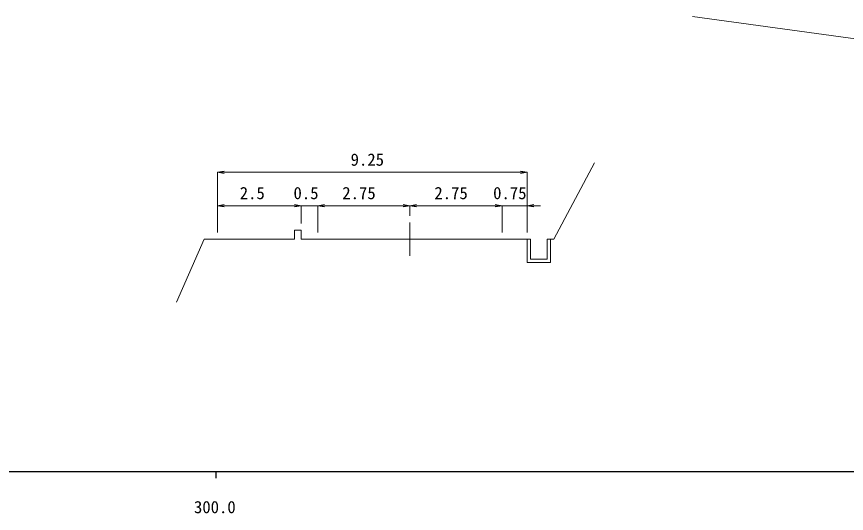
# Model space of a CAD drawing. Units: millimetres on the paper, enlarged 1000 times, with parts at other scales. Extents: x 40000 to 680000, y 20000 to 380000.
# Drawn here: x 338241 to 462156, y 198715 to 272928 of the extents above; entities that cross this region are included whole.
import ezdxf
from ezdxf.enums import TextEntityAlignment as Align

# ---------------------------------------------------------------- set-up
doc = ezdxf.new("R2010")
doc.units = ezdxf.units.MM
doc.header["$LTSCALE"] = 1000
doc.linetypes.add('CHAIN', pattern=[18.5, 12, -1.5, 3.5, -1.5])
for name, color, linetype, lineweight in [('M-BGD', 7, 'Continuous', 13), ('M-BMK', 2, 'CHAIN', 13), ('M-STR-HTXT', 7, 'Continuous', 13), ('M-TTL-BAND', 7, 'Continuous', 25)]:
    doc.layers.add(name, color=color, linetype=linetype, lineweight=lineweight)
doc.styles.add('ＭＳ ゴシック', font='')
doc.styles.get('ＭＳ ゴシック').set_extended_font_data('MS Gothic')

# ---------------------------------------------------------------- blocks, each defined once
blk = doc.blocks.new('open_arrow')
at = {"color": 0, "linetype": 'Continuous', "lineweight": -2}
blk.add_lwpolyline([(7.5, 1.25), (0, 0), (7.5, -1.25)], dxfattribs=at)

msp = doc.modelspace()

# ---------------------------------------------------------------- linework, layer by layer
at = {"layer": 'M-BGD'}
for points in [[(417477, 239679), (418477, 239679), (424544, 251087)], [(362105, 230265), (366227, 239679), (379727, 239679), (379727, 241029), (380727, 241029), (380727, 239679), (414977, 239679)], [(414477, 239679), (414477, 236179), (417977, 236179), (417977, 239679)], [(414977, 239679), (414977, 236679), (417477, 236679), (417477, 239679)]]:
    msp.add_lwpolyline(points, dxfattribs=at)
at = {"layer": 'M-BMK'}
msp.add_line((396977, 242169), (396977, 237169), dxfattribs=at)
at = {"layer": 'M-STR-HTXT'}
for p, q in [((439160, 272928), (562856, 256023)), ((368227, 240669), (368227, 249679)), ((368227, 249669), (414477, 249669)), ((414477, 240679), (414477, 249679)), ((368227, 244669), (380727, 244669)), ((378727, 244669), (385227, 244669)), ((380727, 242029), (380727, 244679)), ((383227, 240679), (383227, 244679)), ((383227, 244669), (396977, 244669)), ((396977, 243169), (396977, 244679)), ((396977, 244669), (410727, 244669)), ((408727, 244669), (416477, 244669)), ((410727, 240669), (410727, 244679)), ((414477, 240669), (414477, 244679))]:
    msp.add_line(p, q, dxfattribs=at)
at = {"layer": 'M-TTL-BAND'}
for p, q in [((40000, 205000), (579000, 205000)), ((368000, 205000), (368000, 204000))]:
    msp.add_line(p, q, dxfattribs=at)

# ---------------------------------------------------------------- block references
at = {"layer": 'M-STR-HTXT', "xscale": 133, "yscale": 133}
for p in [(368227, 249669), (368227, 244669), (383227, 244669), (383227, 244669), (396977, 244669), (414477, 244669)]:
    msp.add_blockref('open_arrow', p, dxfattribs=at)
at = {"layer": 'M-STR-HTXT', "xscale": 133, "yscale": 133, "rotation": 180}
for p in [(414477, 249669), (380727, 244669), (380727, 244669), (396977, 244669), (410727, 244669), (410727, 244669)]:
    msp.add_blockref('open_arrow', p, dxfattribs=at)

# ---------------------------------------------------------------- texts
at = {"layer": 'M-STR-HTXT', "style": 'ＭＳ ゴシック'}
for s, p in [('9.25', (390616, 251568)), ('2.5', (373434, 246568)), ('0.5', (381459, 246568)), ('2.75', (389372, 246568)), ('2.75', (403122, 246568)), ('0.75', (411897, 246568))]:
    msp.add_text(s, height=1833, dxfattribs=at).set_placement(p, align=Align.MIDDLE_CENTER)
at = {"layer": 'M-TTL-BAND', "style": 'ＭＳ ゴシック'}
msp.add_text('300.0', height=1833, dxfattribs=at).set_placement((367844, 198195), align=Align.BOTTOM_CENTER)

doc.saveas('drawing.dxf')
